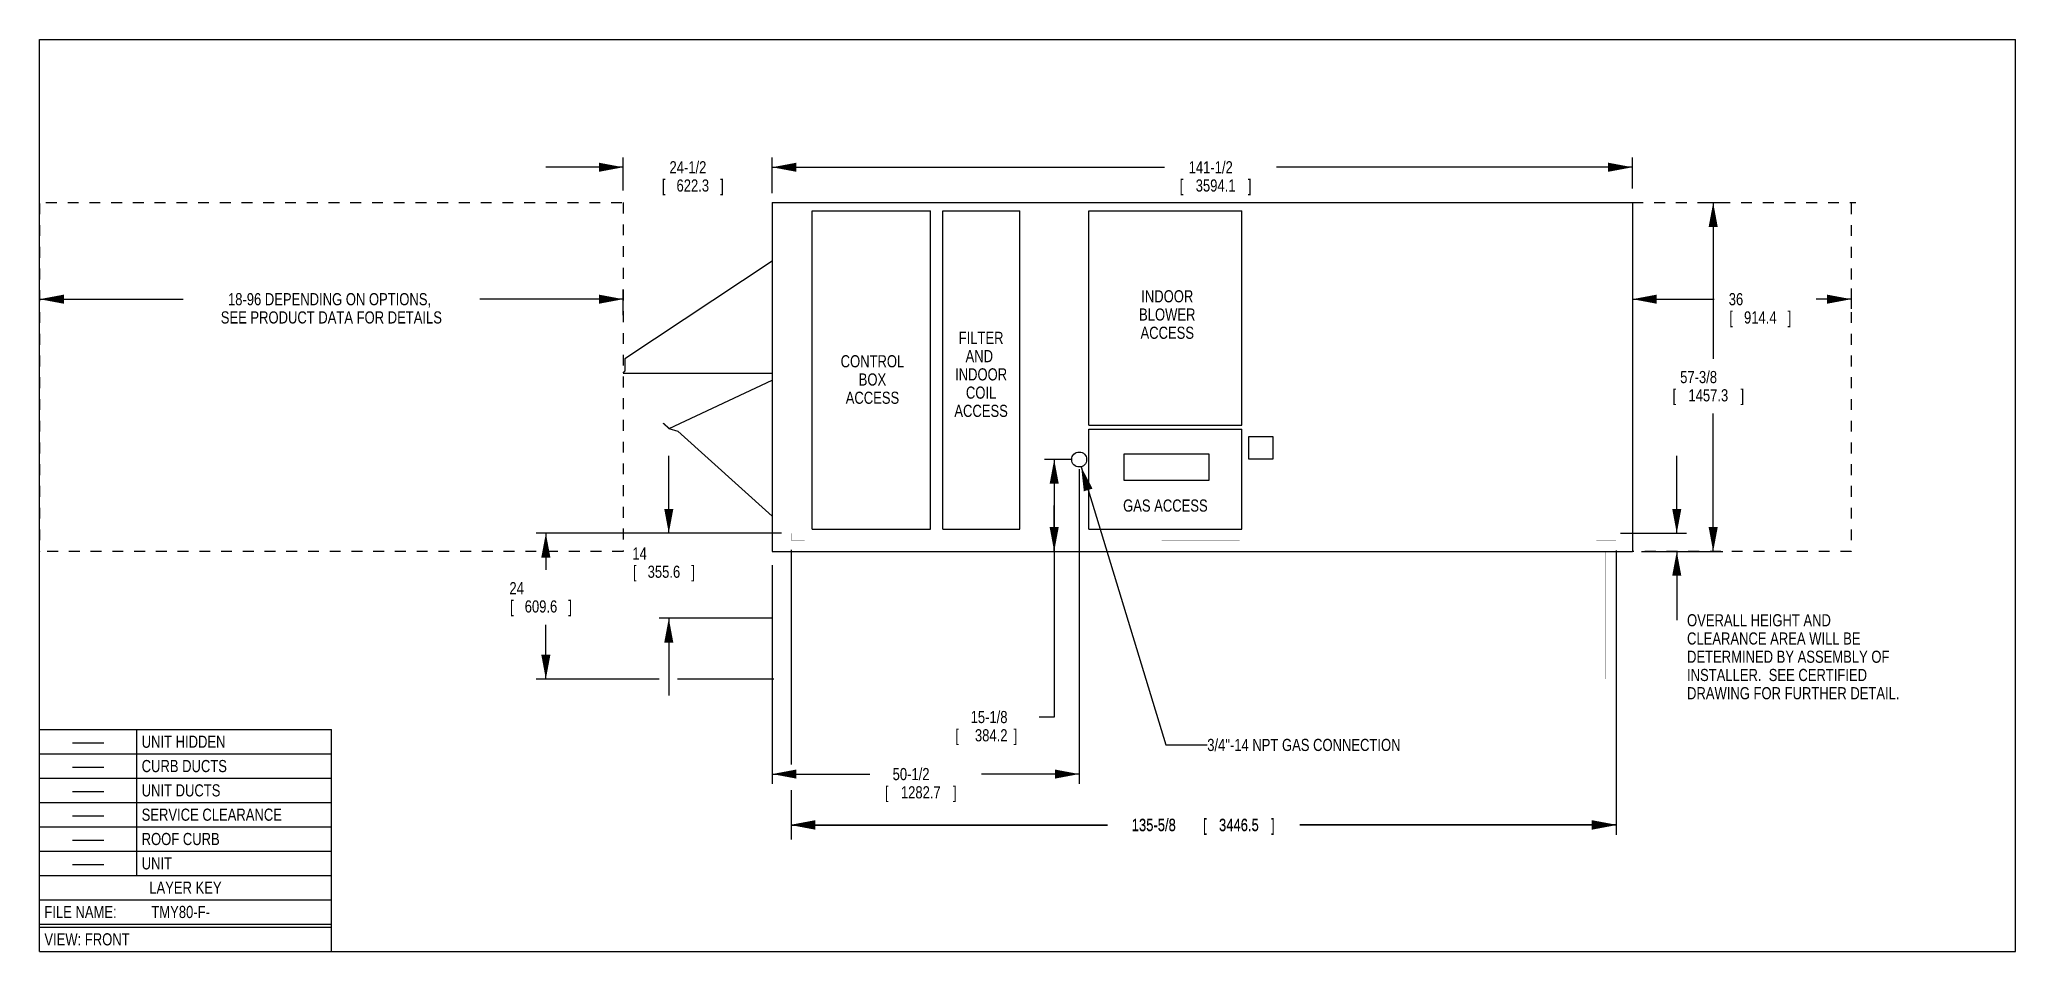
# Model space of a CAD drawing. Extents: x 0 to 325, y 0 to 150.
import ezdxf
from ezdxf.enums import TextEntityAlignment as Align

# ---------------------------------------------------------------- set-up
doc = ezdxf.new("R2010")
doc.units = 0
doc.header["$LTSCALE"] = 17.875
for name, pattern in [('DASHED', [0.2, 0.1, -0.1]), ('DOT', [0.2, 0.1, -0.1]), ('HIDDEN', [0.2, 0.1, -0.1])]:
    doc.linetypes.add(name, pattern=pattern)
doc.layers.get('0').update_dxf_attribs({"linetype": 'CONTINUOUS'})
for name, color, linetype in [('CURB-14', 6, 'CONTINUOUS'), ('CURB-14-DIM', 6, 'CONTINUOUS'), ('CURB-24', 6, 'CONTINUOUS'), ('CURB-24-DIM', 6, 'CONTINUOUS'), ('HOODS', 7, 'CONTINUOUS'), ('NOTES', 1, 'CONTINUOUS'), ('SERVCLEAR', 1, 'CONTINUOUS'), ('SERVCLRDIM', 1, 'CONTINUOUS'), ('UNIT-DIM', 7, 'CONTINUOUS'), ('UNIT-SOL', 7, 'CONTINUOUS')]:
    doc.layers.add(name, color=color, linetype=linetype)
doc.styles.get("Standard").update_dxf_attribs({"font": 'txt', "width": 0.8})
doc.styles.add('TEXTSTYLE_2', font='txt', dxfattribs={"width": 8})
doc.dimstyles.get("Standard").update_dxf_attribs({"dimtxt": 0.18, "dimasz": 0.18, "dimexe": 0.18, "dimexo": 0.0625, "dimgap": 0.09, "dimtad": 0, "dimtih": 1, "dimtoh": 1, "dimzin": 0, "dimcen": 0.09, "dimazin": 3, "dimtfac": 1, "dimtofl": 0, "dimtmove": 0, "dimatfit": 3})

# ---------------------------------------------------------------- blocks, each defined once
blk = doc.blocks.new('_FILLED')
at = {"color": 0, "linetype": 'ByBlock'}
blk.add_solid([(0, 0), (-1, 0.1875), (-1, -0.1875)], dxfattribs=at)
blk = doc.blocks.new('*D1')
at = {"layer": 'UNIT-DIM', "color": 7, "linetype": 'CONTINUOUS'}
for p, q in [((171, 79.33), (171, 27.59)), ((120.5, 63.53), (120.5, 27.59)), ((120.5, 29.18), (136.55, 29.18)), ((171, 29.18), (154.95, 29.18))]:
    blk.add_line(p, q, dxfattribs=at)
at = {"layer": 'UNIT-DIM', "color": 7, "linetype": 'CONTINUOUS', "xscale": 4, "yscale": 4, "zscale": 4, "rotation": 180}
blk.add_blockref('_FILLED', (120.5, 29.18), dxfattribs=at)
at = {"layer": 'UNIT-DIM', "color": 7, "linetype": 'CONTINUOUS', "xscale": 4, "yscale": 4, "zscale": 4}
blk.add_blockref('_FILLED', (171, 29.18), dxfattribs=at)
at = {"layer": 'UNIT-DIM', "color": 7, "linetype": 'CONTINUOUS', "width": 0.8}
for s, p in [('50-1/2', (143.35, 28.18)), ('[', (139.35, 25.18)), ('1282.7', (144.95, 25.18)), (']', (150.55, 25.18))]:
    blk.add_text(s, height=2, dxfattribs=at).set_placement(p, align=Align.CENTER)
blk = doc.blocks.new('*D2')
at = {"layer": 'UNIT-DIM', "color": 7, "linetype": 'CONTINUOUS'}
for p, q in [((169.66, 80.92), (165.3, 80.92)), ((166.89, 80.92), (166.89, 73.36)), ((166.89, 65.8), (166.89, 73.36)), ((166.89, 73.36), (166.89, 38.56)), ((165.3, 65.8), (167.99, 65.8)), ((166.89, 38.56), (164.41, 38.56))]:
    blk.add_line(p, q, dxfattribs=at)
at = {"layer": 'UNIT-DIM', "color": 7, "linetype": 'CONTINUOUS', "xscale": 4, "yscale": 4, "zscale": 4}
for p, rotation in [((166.89, 80.92), 90), ((166.89, 65.8), 270)]:
    blk.add_blockref('_FILLED', p, dxfattribs=dict(at, rotation=rotation))
at = {"layer": 'UNIT-DIM', "color": 7, "linetype": 'CONTINUOUS', "width": 0.8}
for s, p in [('15-1/8', (159.21, 37.56)), ('[', (151.21, 34.56)), ('384.2', (159.21, 34.56)), (']', (160.81, 34.56))]:
    blk.add_text(s, height=2, dxfattribs=at).set_placement(p, align=Align.RIGHT)
blk = doc.blocks.new('*D3')
at = {"layer": 'CURB-24-DIM', "color": 6, "linetype": 'CONTINUOUS'}
for p, q in [((259.31, 65.96), (259.31, 19.26)), ((123.62, 22.43), (123.62, 18.42)), ((123.62, 20.85), (175.67, 20.85)), ((259.31, 20.85), (207.27, 20.85))]:
    blk.add_line(p, q, dxfattribs=at)
at = {"layer": 'CURB-24-DIM', "color": 6, "linetype": 'CONTINUOUS', "xscale": 4, "yscale": 4, "zscale": 4, "rotation": 180}
blk.add_blockref('_FILLED', (123.62, 20.85), dxfattribs=at)
at = {"layer": 'CURB-24-DIM', "color": 6, "linetype": 'CONTINUOUS', "xscale": 4, "yscale": 4, "zscale": 4}
blk.add_blockref('_FILLED', (259.31, 20.85), dxfattribs=at)
at = {"layer": 'CURB-24-DIM', "color": 6, "linetype": 'CONTINUOUS', "width": 0.8}
for s, p in [('135-5/8', (183.27, 19.85)), ('[', (191.67, 19.85)), ('3446.5', (197.27, 19.85)), (']', (202.87, 19.85))]:
    blk.add_text(s, height=2, dxfattribs=at).set_placement(p, align=Align.CENTER)
blk = doc.blocks.new('*D4')
at = {"layer": 'UNIT-DIM', "color": 7, "linetype": 'CONTINUOUS'}
for p, q in [((120.5, 124.74), (120.5, 130.57)), ((262, 125.52), (262, 130.57)), ((120.5, 128.99), (185.04, 128.99)), ((262, 128.99), (203.44, 128.99))]:
    blk.add_line(p, q, dxfattribs=at)
at = {"layer": 'UNIT-DIM', "color": 7, "linetype": 'CONTINUOUS', "xscale": 4, "yscale": 4, "zscale": 4, "rotation": 180}
blk.add_blockref('_FILLED', (120.5, 128.99), dxfattribs=at)
at = {"layer": 'UNIT-DIM', "color": 7, "linetype": 'CONTINUOUS', "xscale": 4, "yscale": 4, "zscale": 4}
blk.add_blockref('_FILLED', (262, 128.99), dxfattribs=at)
at = {"layer": 'UNIT-DIM', "color": 7, "linetype": 'CONTINUOUS', "width": 0.8}
for s, p in [('141-1/2', (192.64, 127.99)), ('[', (187.84, 124.99)), ('3594.1', (193.44, 124.99)), (']', (199.04, 124.99))]:
    blk.add_text(s, height=2, dxfattribs=at).set_placement(p, align=Align.CENTER)
blk = doc.blocks.new('*D5')
at = {"layer": 'UNIT-DIM', "color": 7, "linetype": 'CONTINUOUS'}
for p, q in [((274.28, 123.17), (276.87, 123.17)), ((275.28, 123.17), (275.28, 97.48)), ((275.28, 65.8), (275.28, 88.48)), ((263.48, 65.8), (276.87, 65.8))]:
    blk.add_line(p, q, dxfattribs=at)
at = {"layer": 'UNIT-DIM', "color": 7, "linetype": 'CONTINUOUS', "xscale": 4, "yscale": 4, "zscale": 4}
for p, rotation in [((275.28, 123.17), 90), ((275.28, 65.8), 270)]:
    blk.add_blockref('_FILLED', p, dxfattribs=dict(at, rotation=rotation))
at = {"layer": 'UNIT-DIM', "color": 7, "linetype": 'CONTINUOUS', "width": 0.8}
for s, p in [('57-3/8', (272.88, 93.48)), ('[', (268.88, 90.48)), ('1457.3', (274.48, 90.48)), (']', (280.08, 90.48))]:
    blk.add_text(s, height=2, dxfattribs=at).set_placement(p, align=Align.CENTER)
blk = doc.blocks.new('*D6')
at = {"layer": 'CURB-24-DIM', "color": 6, "linetype": 'CONTINUOUS'}
for p, q in [((122.04, 68.8), (81.69, 68.8)), ((83.28, 68.8), (83.28, 62.75)), ((83.28, 44.8), (83.28, 53.75)), ((101.93, 44.8), (81.69, 44.8)), ((120.79, 44.8), (104.91, 44.8))]:
    blk.add_line(p, q, dxfattribs=at)
at = {"layer": 'CURB-24-DIM', "color": 6, "linetype": 'CONTINUOUS', "xscale": 4, "yscale": 4, "zscale": 4}
for p, rotation in [((83.28, 68.8), 90), ((83.28, 44.8), 270)]:
    blk.add_blockref('_FILLED', p, dxfattribs=dict(at, rotation=rotation))
at = {"layer": 'CURB-24-DIM', "color": 6, "linetype": 'CONTINUOUS', "width": 0.8}
for s, p in [('24', (78.48, 58.75)), ('[', (77.68, 55.75)), ('609.6', (82.48, 55.75)), (']', (87.28, 55.75))]:
    blk.add_text(s, height=2, dxfattribs=at).set_placement(p, align=Align.CENTER)
blk = doc.blocks.new('*D7')
at = {"layer": 'SERVCLRDIM', "color": 1, "linetype": 'CONTINUOUS'}
for p, q in [((0, 107.29), (23.6, 107.29)), ((96, 107.29), (72.4, 107.29)), ((96, 106.29), (96, 108.88)), ((96, 104.67), (96, 106.29))]:
    blk.add_line(p, q, dxfattribs=at)
at = {"layer": 'SERVCLRDIM', "color": 1, "linetype": 'CONTINUOUS', "xscale": 4, "yscale": 4, "zscale": 4, "rotation": 180}
blk.add_blockref('_FILLED', (0, 107.29), dxfattribs=at)
at = {"layer": 'SERVCLRDIM', "color": 1, "linetype": 'CONTINUOUS', "xscale": 4, "yscale": 4, "zscale": 4}
blk.add_blockref('_FILLED', (96, 107.29), dxfattribs=at)
at = {"layer": 'SERVCLRDIM', "color": 1, "linetype": 'CONTINUOUS', "width": 0.8}
for s, p in [('18-96 DEPENDING ON OPTIONS, ', (48, 106.29)), ('SEE PRODUCT DATA FOR DETAILS', (48, 103.29))]:
    blk.add_text(s, height=2, dxfattribs=at).set_placement(p, align=Align.CENTER)
blk = doc.blocks.new('*D8')
at = {"layer": 'SERVCLRDIM', "color": 1, "linetype": 'CONTINUOUS'}
for p, q in [((262, 108.67), (262, 105.7)), ((262, 107.29), (275.43, 107.29)), ((298, 107.29), (292.23, 107.29)), ((298, 109.04), (298, 105.7))]:
    blk.add_line(p, q, dxfattribs=at)
at = {"layer": 'SERVCLRDIM', "color": 1, "linetype": 'CONTINUOUS', "xscale": 4, "yscale": 4, "zscale": 4, "rotation": 180}
blk.add_blockref('_FILLED', (262, 107.29), dxfattribs=at)
at = {"layer": 'SERVCLRDIM', "color": 1, "linetype": 'CONTINUOUS', "xscale": 4, "yscale": 4, "zscale": 4}
blk.add_blockref('_FILLED', (298, 107.29), dxfattribs=at)
at = {"layer": 'SERVCLRDIM', "color": 1, "linetype": 'CONTINUOUS', "width": 0.8}
for s, p in [('36', (279.03, 106.29)), ('[', (278.23, 103.29)), ('914.4', (283.03, 103.29)), (']', (287.83, 103.29))]:
    blk.add_text(s, height=2, dxfattribs=at).set_placement(p, align=Align.CENTER)
blk = doc.blocks.new('*D9')
at = {"layer": 'CURB-14-DIM', "color": 6, "linetype": 'CONTINUOUS'}
for p, q in [((123.62, 66.06), (123.62, 30.75)), ((259.31, 65.96), (259.31, 19.2)), ((123.62, 26.54), (123.62, 19.2)), ((123.62, 20.78), (175.67, 20.78)), ((259.31, 20.78), (207.27, 20.78))]:
    blk.add_line(p, q, dxfattribs=at)
at = {"layer": 'CURB-14-DIM', "color": 6, "linetype": 'CONTINUOUS', "xscale": 4, "yscale": 4, "zscale": 4, "rotation": 180}
blk.add_blockref('_FILLED', (123.62, 20.78), dxfattribs=at)
at = {"layer": 'CURB-14-DIM', "color": 6, "linetype": 'CONTINUOUS', "xscale": 4, "yscale": 4, "zscale": 4}
blk.add_blockref('_FILLED', (259.31, 20.78), dxfattribs=at)
at = {"layer": 'CURB-14-DIM', "color": 6, "linetype": 'CONTINUOUS', "width": 0.8}
for s, p in [('135-5/8', (183.27, 19.78)), ('[', (191.67, 19.78)), ('3446.5', (197.27, 19.78)), (']', (202.87, 19.78))]:
    blk.add_text(s, height=2, dxfattribs=at).set_placement(p, align=Align.CENTER)
blk = doc.blocks.new('*D10')
at = {"layer": 'CURB-14-DIM', "color": 6, "linetype": 'CONTINUOUS'}
for p, q in [((103.5, 68.8), (103.5, 81.5)), ((122.04, 68.8), (101.91, 68.8)), ((120.38, 54.8), (101.91, 54.8)), ((103.5, 54.8), (103.5, 42.1))]:
    blk.add_line(p, q, dxfattribs=at)
at = {"layer": 'CURB-14-DIM', "color": 6, "linetype": 'CONTINUOUS', "xscale": 4, "yscale": 4, "zscale": 4}
for p, rotation in [((103.5, 68.8), 270), ((103.5, 54.8), 90)]:
    blk.add_blockref('_FILLED', p, dxfattribs=dict(at, rotation=rotation))
at = {"layer": 'CURB-14-DIM', "color": 6, "linetype": 'CONTINUOUS', "width": 0.8}
for s, p in [('14', (98.7, 64.46)), ('[', (97.9, 61.46)), ('355.6', (102.7, 61.46)), (']', (107.5, 61.46))]:
    blk.add_text(s, height=2, dxfattribs=at).set_placement(p, align=Align.CENTER)
blk = doc.blocks.new('*D11')
at = {"layer": 'SERVCLRDIM', "color": 1, "linetype": 'CONTINUOUS'}
for p, q in [((269.29, 68.8), (269.29, 81.5)), ((260.02, 68.8), (270.87, 68.8)), ((263.59, 65.8), (270.87, 65.8)), ((269.29, 65.8), (269.29, 54.48)), ((269.29, 54.48), (269.29, 54.48))]:
    blk.add_line(p, q, dxfattribs=at)
at = {"layer": 'SERVCLRDIM', "color": 1, "linetype": 'CONTINUOUS', "xscale": 4, "yscale": 4, "zscale": 4}
for p, rotation in [((269.29, 68.8), 270), ((269.29, 65.8), 90)]:
    blk.add_blockref('_FILLED', p, dxfattribs=dict(at, rotation=rotation))
at = {"layer": 'SERVCLRDIM', "color": 1, "linetype": 'CONTINUOUS', "width": 0.8}
for s, p in [('OVERALL HEIGHT AND ', (270.98, 53.48)), ('CLEARANCE AREA WILL BE ', (270.98, 50.48)), ('DETERMINED BY ASSEMBLY OF ', (270.98, 47.48)), ('INSTALLER.  SEE CERTIFIED ', (270.98, 44.48)), ('DRAWING FOR FURTHER DETAIL.', (270.98, 41.48))]:
    blk.add_text(s, height=2, dxfattribs=at).set_placement(p)
blk = doc.blocks.new('*D12')
at = {"layer": 'UNIT-DIM', "color": 7, "linetype": 'CONTINUOUS'}
for p, q in [((96, 125.17), (96, 130.57)), ((120.5, 124.76), (120.5, 130.57)), ((96, 128.99), (83.3, 128.99)), ((120.5, 128.99), (133.2, 128.99))]:
    blk.add_line(p, q, dxfattribs=at)
at = {"layer": 'UNIT-DIM', "color": 7, "linetype": 'CONTINUOUS', "xscale": 4, "yscale": 4, "zscale": 4}
blk.add_blockref('_FILLED', (96, 128.99), dxfattribs=at)
at = {"layer": 'UNIT-DIM', "color": 7, "linetype": 'CONTINUOUS', "xscale": 4, "yscale": 4, "zscale": 4, "rotation": 180}
blk.add_blockref('_FILLED', (120.5, 128.99), dxfattribs=at)
at = {"layer": 'UNIT-DIM', "color": 7, "linetype": 'CONTINUOUS', "width": 0.8}
for s, p in [('24-1/2', (106.65, 127.99)), ('[', (102.65, 124.99)), ('622.3', (107.45, 124.99)), (']', (112.25, 124.99))]:
    blk.add_text(s, height=2, dxfattribs=at).set_placement(p, align=Align.CENTER)

msp = doc.modelspace()

# ---------------------------------------------------------------- linework, layer by layer
at = {"color": 7, "linetype": 'CONTINUOUS'}
for p, q in [((0, 0), (0, 150)), ((0, 150), (325, 150)), ((325, 0), (325, 150)), ((0, 0), (325, 0))]:
    msp.add_line(p, q, dxfattribs=at)
at = {"layer": 'CURB-14', "color": 6, "linetype": 'DOT', "const_width": 0.00984}
for points in [[(123.625, 67.65), (123.625, 68.796)], [(123.625, 68.796), (259.312, 68.796)], [(259.312, 68.796), (259.312, 67.546)], [(259.312, 67.546), (123.625, 67.65)], [(125.375, 65.796), (125.375, 67.649)], [(257.562, 65.796), (257.562, 67.649)]]:
    msp.add_lwpolyline(points, dxfattribs=at)
at = {"layer": 'CURB-14', "color": 6, "linetype": 'CONTINUOUS'}
for points, const_width in [([(125.375, 65.796), (125.375, 54.796)], 0.0118), ([(257.562, 65.796), (257.562, 54.796)], 0.0118), ([(122.375, 54.796), (260.562, 54.796)], 0.00984)]:
    msp.add_lwpolyline(points, dxfattribs=dict(at, const_width=const_width))
at = {"layer": 'CURB-24', "color": 6, "linetype": 'DOT', "const_width": 0.00984}
for points in [[(123.625, 67.65), (123.625, 68.796)], [(123.625, 68.796), (259.312, 68.796)], [(259.312, 68.796), (259.312, 67.546)], [(259.312, 67.546), (123.625, 67.65)], [(125.375, 65.796), (125.375, 67.649)], [(257.562, 65.796), (257.562, 67.649)]]:
    msp.add_lwpolyline(points, dxfattribs=at)
at = {"layer": 'CURB-24', "color": 6, "linetype": 'CONTINUOUS'}
for points, const_width in [([(125.375, 65.796), (125.375, 44.798)], 0.0118), ([(257.562, 65.796), (257.562, 44.798)], 0.0118), ([(122.375, 44.798), (260.562, 44.798)], 0.00984)]:
    msp.add_lwpolyline(points, dxfattribs=dict(at, const_width=const_width))
at = {"layer": 'HOODS', "color": 7, "linetype": 'CONTINUOUS'}
for p, q in [((120.5, 113.542), (96.298, 97.486)), ((96, 95.134), (96.298, 95.432)), ((96, 95.134), (96.024, 95.11)), ((96.024, 95.11), (120.5, 95.11)), ((96.298, 97.486), (96.298, 95.432)), ((103.563, 86.045), (120.5, 93.943)), ((102.604, 86.845), (102.636, 86.88)), ((103.498, 86.04), (102.604, 86.845)), ((103.563, 86.045), (102.636, 86.88)), ((103.498, 86.04), (104.975, 85.573)), ((104.975, 85.573), (120.5, 71.594))]:
    msp.add_line(p, q, dxfattribs=at)
at = {"layer": 'NOTES', "color": 1, "linetype": 'CONTINUOUS'}
for p, q in [((171.319, 79.738), (185.253, 33.974)), ((0, 0), (0, 36.5)), ((0, 36.5), (48, 36.5)), ((16, 12.5), (16, 36.5)), ((48, 0), (48, 36.5)), ((0, 32.5), (48, 32.5)), ((185.253, 33.974), (192.064, 33.974)), ((0, 28.5), (48, 28.5)), ((0, 24.5), (48, 24.5)), ((0, 20.5), (48, 20.5)), ((0, 16.5), (48, 16.5)), ((0, 12.5), (48, 12.5)), ((0, 8.5), (48, 8.5)), ((0, 4.5), (48, 4.5)), ((0, 4), (48, 4)), ((0, 0), (48, 0))]:
    msp.add_line(p, q, dxfattribs=at)
msp.add_solid([(173.201, 76.13), (171.319, 79.738), (171.766, 75.693)], dxfattribs=at)
at = {"layer": 'SERVCLEAR', "color": 1, "linetype": 'DASHED'}
for p, q in [((0, 123.046), (0, 65.796)), ((1.062, 123.171), (96, 123.171)), ((96, 123.171), (96, 65.796)), ((262, 123.171), (298.75, 123.171)), ((262, 123.171), (262, 65.796)), ((298, 123.046), (298, 65.796)), ((96, 65.796), (0, 65.796)), ((298, 65.796), (262, 65.796))]:
    msp.add_line(p, q, dxfattribs=at)
at = {"layer": 'UNIT-SOL', "color": 7, "linetype": 'CONTINUOUS'}
for p, q in [((120.5, 123.171), (120.5, 65.796)), ((120.5, 123.171), (262, 123.171)), ((127.075, 69.476), (127.075, 121.795)), ((127.075, 121.795), (146.539, 121.795)), ((146.539, 69.476), (146.539, 121.795)), ((148.565, 69.476), (148.565, 121.795)), ((148.565, 121.795), (161.24, 121.795)), ((161.24, 69.476), (161.24, 121.795)), ((172.603, 86.546), (172.603, 121.795)), ((172.603, 121.795), (197.748, 121.795)), ((197.748, 86.546), (197.748, 121.795)), ((262, 123.171), (262, 65.796)), ((172.603, 86.546), (197.748, 86.546)), ((172.603, 69.476), (172.603, 85.889)), ((172.603, 85.889), (197.748, 85.889)), ((197.748, 69.476), (197.748, 85.889)), ((202.886, 84.655), (198.824, 84.655)), ((198.824, 84.655), (198.824, 81.053)), ((202.886, 81.053), (202.886, 84.655)), ((178.411, 81.844), (192.346, 81.844)), ((178.411, 77.448), (178.411, 81.844)), ((192.346, 81.844), (192.346, 77.448)), ((198.824, 81.053), (202.886, 81.053)), ((192.346, 77.448), (178.411, 77.448)), ((127.075, 69.476), (146.539, 69.476)), ((148.565, 69.476), (161.24, 69.476)), ((172.603, 69.476), (197.748, 69.476)), ((120.5, 65.796), (262, 65.796))]:
    msp.add_line(p, q, dxfattribs=at)
msp.add_circle((171, 80.921), 1.226, dxfattribs=at)

# ---------------------------------------------------------------- texts
at = {"layer": 'NOTES', "color": 1, "linetype": 'CONTINUOUS', "width": 0.8}
for s, p in [('INDOOR', (185.489, 106.769)), ('BLOWER', (185.489, 103.769)), ('FILTER', (154.869, 99.923)), ('ACCESS', (185.489, 100.769)), ('CONTROL', (136.999, 96.08)), ('AND ', (154.869, 96.923)), ('BOX', (136.999, 93.08)), ('INDOOR', (154.869, 93.923)), ('ACCESS', (136.999, 90.08)), ('COIL', (154.869, 90.923)), ('ACCESS', (154.869, 87.923)), ('GAS ACCESS', (185.18, 72.344)), ('LAYER KEY', (24, 9.5))]:
    msp.add_text(s, height=2, dxfattribs=at).set_placement(p, align=Align.CENTER)
at = {"layer": 'NOTES', "color": 8, "linetype": 'HIDDEN', "style": 'TEXTSTYLE_2', "width": 8}
msp.add_text('-', height=2, dxfattribs=at).set_placement((8, 33.5), align=Align.CENTER)
at = {"layer": 'NOTES', "color": 1, "linetype": 'CONTINUOUS', "width": 0.8}
for s, p in [('UNIT HIDDEN', (16.8, 33.5)), ('3/4"-14 NPT GAS CONNECTION ', (192.064, 32.974)), ('CURB DUCTS', (16.8, 29.5)), ('UNIT DUCTS', (16.8, 25.5)), ('SERVICE CLEARANCE', (16.8, 21.5)), ('ROOF CURB', (16.8, 17.5)), ('UNIT', (16.8, 13.5)), ('FILE NAME: ', (0.8, 5.5)), ('TMY80-F-', (18.4, 5.5)), ('VIEW: FRONT', (0.8, 1))]:
    msp.add_text(s, height=2, dxfattribs=at).set_placement(p)
at = {"layer": 'NOTES', "color": 5, "linetype": 'CONTINUOUS', "style": 'TEXTSTYLE_2', "width": 8}
msp.add_text('-', height=2, dxfattribs=at).set_placement((8, 29.5), align=Align.CENTER)
at = {"layer": 'NOTES', "color": 2, "linetype": 'CONTINUOUS', "style": 'TEXTSTYLE_2', "width": 8}
msp.add_text('-', height=2, dxfattribs=at).set_placement((8, 25.5), align=Align.CENTER)
at = {"layer": 'NOTES', "color": 1, "linetype": 'CONTINUOUS', "style": 'TEXTSTYLE_2', "width": 8}
msp.add_text('-', height=2, dxfattribs=at).set_placement((8, 21.5), align=Align.CENTER)
at = {"layer": 'NOTES', "color": 6, "linetype": 'CONTINUOUS', "style": 'TEXTSTYLE_2', "width": 8}
msp.add_text('-', height=2, dxfattribs=at).set_placement((8, 17.5), align=Align.CENTER)
at = {"layer": 'NOTES', "color": 7, "linetype": 'CONTINUOUS', "style": 'TEXTSTYLE_2', "width": 8}
msp.add_text('-', height=2, dxfattribs=at).set_placement((8, 13.5), align=Align.CENTER)

# ---------------------------------------------------------------- dimensions: what is measured, and where the dimension line sits
at = {"layer": 'CURB-14-DIM', "color": 6, "linetype": 'CONTINUOUS'}
dim = msp.add_linear_dim(base=(103.496, 54.796), p1=(123.625, 68.796), p2=(121.968, 54.796), angle=270, dimstyle='Standard', dxfattribs=at)
dim.commit()
dim.dimension.update_dxf_attribs({"geometry": '*D10', "text_midpoint": (102.696, 63.956), "dimtype": 128})
dim = msp.add_linear_dim(base=(259.312, 20.783), p1=(123.625, 67.65), p2=(259.312, 67.546), dimstyle='Standard', dxfattribs=at)
dim.commit()
dim.dimension.update_dxf_attribs({"geometry": '*D9', "text_midpoint": (190.669, 20.783), "dimtype": 128})
at = {"layer": 'CURB-24-DIM', "color": 6, "linetype": 'CONTINUOUS'}
dim = msp.add_linear_dim(base=(83.282, 68.796), p1=(122.375, 44.798), p2=(123.625, 68.796), angle=90, dimstyle='Standard', dxfattribs=at)
dim.commit()
dim.dimension.update_dxf_attribs({"geometry": '*D6', "text_midpoint": (82.482, 58.253), "dimtype": 128})
dim = msp.add_linear_dim(base=(259.312, 20.847), p1=(123.625, 16.832), p2=(259.312, 67.546), dimstyle='Standard', dxfattribs=at)
dim.commit()
dim.dimension.update_dxf_attribs({"geometry": '*D3', "text_midpoint": (190.669, 20.847), "dimtype": 128})
at = {"layer": 'SERVCLRDIM', "color": 1, "linetype": 'CONTINUOUS'}
for base, p1, p2, angle, picture, middle in [((262, 107.288), (298, 110.627), (262, 104.113), 180, '*D8', (283.034, 105.788)), ((269.287, 65.796), (258.436, 68.796), (262, 65.796), 270, '*D11', (292.577, 48.482))]:
    dim = msp.add_linear_dim(base=base, p1=p1, p2=p2, angle=angle, dimstyle='Standard', dxfattribs=at)
    dim.commit()
    dim.dimension.update_dxf_attribs({"geometry": picture, "text_midpoint": middle, "dimtype": 128})
dim = msp.add_linear_dim(base=(96, 107.288), p1=(0, 65.796), p2=(96, 103.086), dimstyle='Standard', dxfattribs=at)
dim.commit()
dim.dimension.update_dxf_attribs({"geometry": '*D7', "text_midpoint": (48, 105.788), "dimtype": 128})
at = {"layer": 'UNIT-DIM', "color": 7, "linetype": 'CONTINUOUS'}
for base, p1, p2, angle, picture, middle in [((96, 128.985), (120.5, 123.171), (96, 123.582), 180, '*D12', (107.45, 127.485)), ((275.2845, 123.17116), (261.89744, 65.79624), (278.4595, 123.17116), 90, '*D5', (274.4845, 92.9837)), ((166.886518105, 80.921240023), (163.711518105, 65.796240023), (171.242697771, 80.921240023), 90, '*D2', (155.211668745, 37.058334079))]:
    dim = msp.add_linear_dim(base=base, p1=p1, p2=p2, angle=angle, dimstyle='Standard', dxfattribs=at)
    dim.commit()
    dim.dimension.update_dxf_attribs({"geometry": picture, "text_midpoint": middle, "dimtype": 128})
for base, p1, p2, picture, middle in [((262, 128.985), (120.5, 123.149), (262, 123.93), '*D4', (193.442, 127.485)), ((171, 29.175), (120.5, 65.122), (171, 80.921), '*D1', (144.95, 27.675))]:
    dim = msp.add_linear_dim(base=base, p1=p1, p2=p2, dimstyle='Standard', dxfattribs=at)
    dim.commit()
    dim.dimension.update_dxf_attribs({"geometry": picture, "text_midpoint": middle, "dimtype": 128})

doc.saveas('drawing.dxf')
